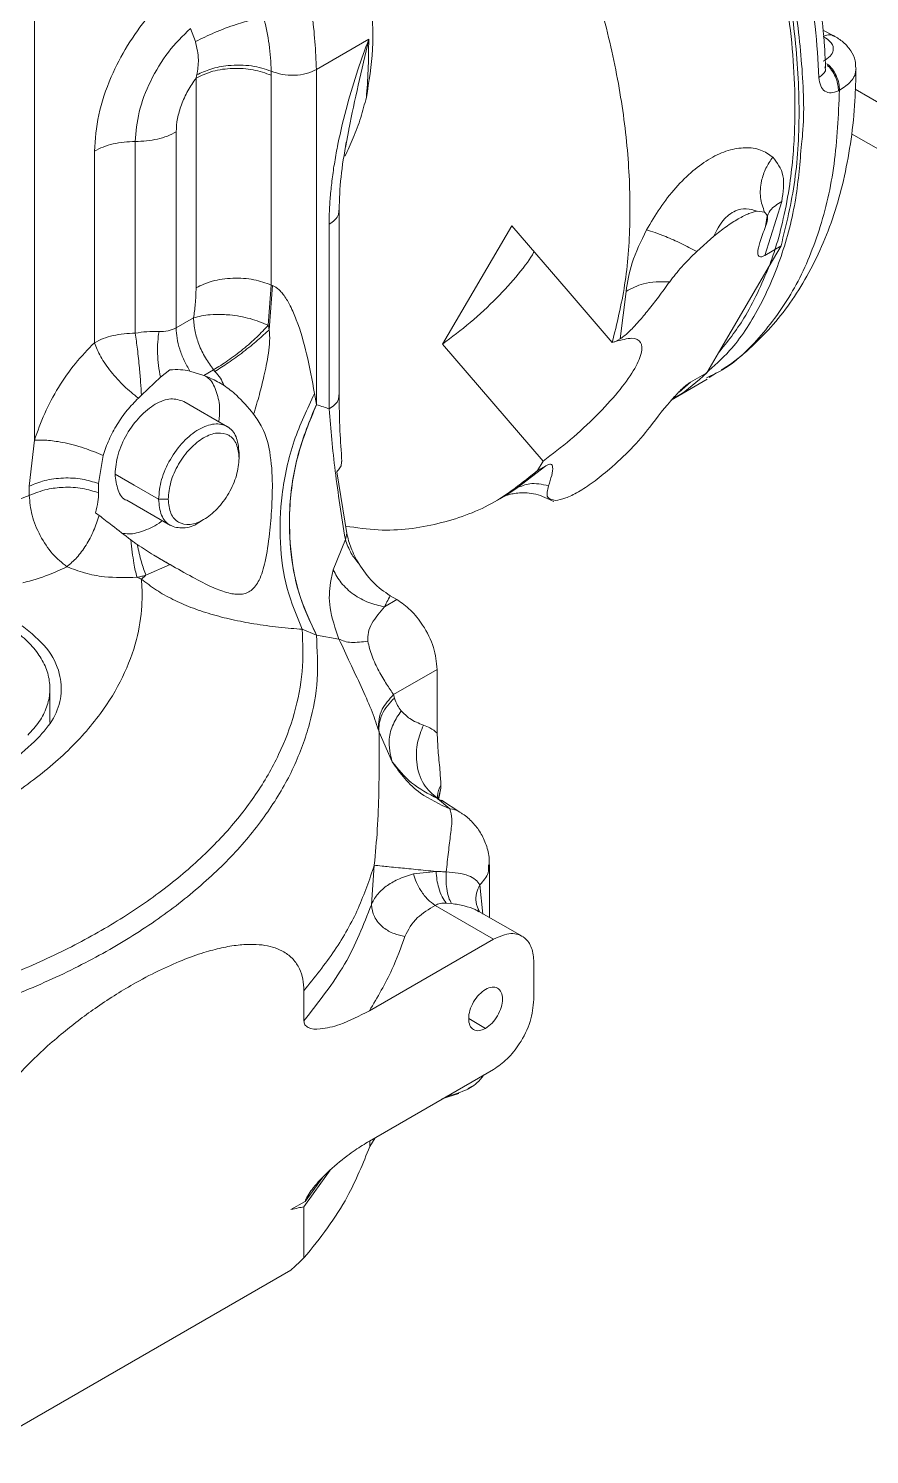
# Model space of a CAD drawing. Header units: millimetres. Extents: x 169 to 14583, y -399 to 10804.
# Drawn here: x 2888.9 to 2962.7, y 7853.6 to 7978.8 of the extents above; entities that cross this region are included whole.
import ezdxf

# ---------------------------------------------------------------- set-up
doc = ezdxf.new("R2010")
doc.units = ezdxf.units.MM
doc.header["$LTSCALE"] = 35

msp = doc.modelspace()

# ---------------------------------------------------------------- linework, layer by layer
at = {"color": 7, "linetype": 'Continuous', "lineweight": 18}
for p, q in [((2889.374, 7942.649), (2889.374, 8008.269)), ((2903.058, 7978.795), (2903.502, 7977.649)), ((2918.713, 7977.848), (2914.123, 7975.198)), ((2959.528, 7978.167), (2958.581, 7978.653)), ((2903.56, 7974.45), (2903.56, 7956.035)), ((2910.162, 7956.274), (2910.162, 7974.689)), ((2914.119, 7945.801), (2914.123, 7975.198)), ((2961.425, 7973.458), (3088.396, 7900.159)), ((2901.807, 7969.721), (2901.807, 7952.515)), ((2916.67, 7968.344), (2916.959, 7969.909)), ((2961.101, 7969.562), (3088.396, 7896.077)), ((2894.635, 7968.03), (2894.635, 7951.205)), ((2898.221, 7968.875), (2898.221, 7952.05)), ((2916.116, 7946.649), (2916.116, 7962.859)), ((2954.977, 7963.615), (2953.476, 7958.881)), ((2915.238, 7961.606), (2915.238, 7945.396)), ((2953.465, 7962.668), (2952.804, 7962.755)), ((2925.185, 7951.081), (2931.27, 7961.472)), ((2948.995, 7960.555), (2947.506, 7959.228)), ((2954.907, 7959.707), (2953.476, 7958.881)), ((2954.907, 7959.707), (2953.874, 7957.943)), ((2953.874, 7957.943), (2949.417, 7950.332)), ((2909.889, 7952.743), (2910.162, 7956.274)), ((2909.985, 7952.353), (2910.274, 7956.227)), ((2910.274, 7956.227), (2910.162, 7956.274)), ((2940.782, 7951.553), (2941.302, 7955.72)), ((2903.334, 7953.396), (2901.807, 7952.515)), ((2940.782, 7951.553), (2940.366, 7951.313)), ((2934.02, 7940.824), (2925.185, 7951.081)), ((2949.417, 7950.332), (2948.384, 7948.568)), ((2898.757, 7946.607), (2900.429, 7948.186)), ((2900.429, 7948.186), (2901.265, 7948.824)), ((2903.024, 7948.729), (2904.24, 7948.343)), ((2905.102, 7948.84), (2904.24, 7948.343)), ((2905.102, 7948.84), (2905.219, 7948.694)), ((2945.25, 7946.18), (2948.432, 7948.017)), ((2946.953, 7947.742), (2948.384, 7948.568)), ((2948.537, 7948.203), (2948.375, 7948.122)), ((2948.604, 7948.15), (2949.249, 7948.559)), ((2913.959, 7946.764), (2914.119, 7945.801)), ((2946.953, 7947.742), (2945.951, 7946.879)), ((2906.321, 7943.834), (2902.48, 7946.051)), ((2914.119, 7945.801), (2914.123, 7945.772)), ((2889.374, 7942.649), (2888.916, 7938.615)), ((2907.334, 7941.557), (2907.334, 7941.067)), ((2895.394, 7941.305), (2895.005, 7938.849)), ((2931.741, 7938.46), (2934.259, 7940.414)), ((2934.02, 7940.824), (2933.535, 7939.996)), ((2933.535, 7939.996), (2934.259, 7940.414)), ((2915.909, 7939.872), (2916.788, 7934.47)), ((2888.916, 7937.799), (2886.34, 7936.847)), ((2888.916, 7938.615), (2888.916, 7937.799)), ((2895.005, 7938.849), (2895.005, 7938.032)), ((2930.66, 7937.764), (2930.749, 7937.813)), ((2930.749, 7937.813), (2931.741, 7938.46)), ((2897.481, 7937.39), (2901.322, 7935.173)), ((2901.112, 7937.475), (2900.263, 7937.475)), ((2930.225, 7937.508), (2930.663, 7937.76)), ((2894.721, 7936.28), (2895.039, 7936.055)), ((2903.796, 7935.433), (2904.223, 7935.679)), ((2916.663, 7933.943), (2915.594, 7931.279)), ((2899.159, 7930.796), (2901.276, 7931.738)), ((2899.836, 7932.571), (2901.208, 7931.779)), ((2901.208, 7931.779), (2901.414, 7931.66)), ((2920.104, 7928.027), (2921.194, 7928.656)), ((2921.194, 7928.656), (2920.603, 7928.997)), ((2912.884, 7926.052), (2914.117, 7925.541)), ((2914.134, 7925.542), (2916.102, 7925.199)), ((2920.896, 7920.319), (2924.729, 7922.532)), ((2924.729, 7916.941), (2924.729, 7922.532)), ((2890.724, 7917.858), (2890.724, 7920.854)), ((2920.896, 7920.319), (2920.981, 7920.013)), ((2919.619, 7917.022), (2920.779, 7914.417)), ((2924.795, 7911.151), (2925.043, 7912.096)), ((2924.881, 7911.192), (2925.043, 7912.096)), ((2925.043, 7912.096), (2925.05, 7912.379)), ((2924.758, 7911.198), (2925.842, 7910.281)), ((2924.758, 7911.198), (2925.087, 7911.025)), ((2925.087, 7911.025), (2925.177, 7910.978)), ((2926.724, 7910.002), (2925.098, 7911.044)), ((2925.193, 7910.983), (2925.143, 7911.02)), ((2919.204, 7905.345), (2918.945, 7901.869)), ((2929.315, 7900.756), (2929.315, 7905.388)), ((2922.635, 7904.579), (2924.631, 7904.795)), ((2928.464, 7903.607), (2928.729, 7901.035)), ((2929.679, 7898.855), (2924.542, 7901.82)), ((2925.517, 7902.025), (2925.98, 7901.985)), ((2928.382, 7901.329), (2928.309, 7901.472)), ((2932.179, 7899.102), (2928.392, 7901.289)), ((2918.767, 7892.555), (2929.679, 7898.855)), ((2933.214, 7896.813), (2933.214, 7893.547)), ((2913.029, 7894.318), (2913.029, 7891.693)), ((2927.487, 7891.873), (2928.972, 7891.016)), ((2929.679, 7887.423), (2918.767, 7881.124)), ((2925.139, 7884.835), (2926.627, 7885.295)), ((2927.407, 7885.709), (2927.779, 7885.924)), ((2918.812, 7880.649), (2919.289, 7881.425)), ((2918.812, 7881.109), (2918.812, 7880.649)), ((2913.029, 7875.362), (2915.343, 7878.562)), ((2914.684, 7877.945), (2913.122, 7875.824)), ((2913.122, 7875.824), (2911.877, 7875.105)), ((2913.029, 7875.362), (2913.029, 7870.871)), ((2883.841, 7853.613), (2911.877, 7869.797))]:
    msp.add_line(p, q, dxfattribs=at)
at = {"color": 7, "linetype": 'Continuous', "lineweight": 18, "flags": 128}
for points in [[(2960.032, 7973.376), (2959.98, 7973.349), (2959.939, 7973.328)], [(2931.27, 7961.472), (2936.208, 7955.74), (2940.088, 7951.236)], [(2900.263, 7937.475), (2898.125, 7938.71), (2896.445, 7939.68)]]:
    msp.add_lwpolyline(points, dxfattribs=at)
at = {"color": 7, "linetype": 'Continuous', "lineweight": 18}
for points, knots in [([(2942.026, 8014.781), (2942.63, 8013.827), (2943.84, 8011.921), (2945.52, 8008.987), (2947.037, 8006.123), (2948.471, 8003.183), (2949.72, 8000.388), (2950.81, 7997.711), (2951.766, 7995.158), (2952.713, 7992.371), (2953.593, 7989.426), (2954.294, 7986.694), (2954.836, 7984.236), (2955.396, 7981.231), (2955.89, 7977.552), (2956.143, 7973.612), (2956.135, 7970.371), (2955.976, 7967.629), (2955.673, 7964.936), (2955.163, 7962.184), (2954.534, 7959.803), (2954.062, 7958.473), (2953.874, 7957.943)], [0, 0, 0, 0, 0.050212, 0.1003832, 0.15002, 0.1942302, 0.2463036, 0.2872844, 0.3249266, 0.370536, 0.4228028, 0.4684257, 0.5044886, 0.5442681, 0.6184167, 0.6913944, 0.7509451, 0.7947301, 0.8457998, 0.907937, 0.9633375, 1, 1, 1, 1]), ([(2942.252, 8014.963), (2943.667, 8012.664), (2946.506, 8008.052), (2949.992, 8000.726), (2952.841, 7993.303), (2954.908, 7985.909), (2956.187, 7978.693), (2956.613, 7971.816), (2956.286, 7965.349), (2955.366, 7961.584), (2954.907, 7959.707)], [0, 0, 0, 0, 0.1246792, 0.250021, 0.3753327, 0.500001, 0.6246551, 0.7499992, 0.8753346, 1, 1, 1, 1]), ([(2942.605, 8015.168), (2943.904, 8013.068), (2946.501, 8008.868), (2949.767, 8002.224), (2952.497, 7995.474), (2954.599, 7988.706), (2956.067, 7982.032), (2956.792, 7975.623), (2956.989, 7971.126), (2956.738, 7968.948), (2956.703, 7968.645)], [0, 0, 0, 0, 0.1396347, 0.2792693, 0.418904, 0.5585387, 0.6981734, 0.8378081, 0.9774427, 1, 1, 1, 1]), ([(2927.403, 8006.391), (2928.676, 8004.334), (2931.223, 8000.219), (2934.44, 7993.715), (2937.143, 7987.104), (2939.25, 7980.467), (2940.724, 7973.962), (2941.557, 7967.689), (2941.733, 7961.761), (2941.311, 7956.182), (2940.495, 7952.885), (2940.088, 7951.236)], [0, 0, 0, 0, 0.1119988, 0.2239976, 0.3359963, 0.4479951, 0.5599939, 0.6699954, 0.7799969, 0.8899984, 1, 1, 1, 1]), ([(2918.504, 7972.751), (2918.739, 7974.129), (2919.21, 7976.884), (2918.968, 7981.654), (2918.102, 7986.329), (2916.742, 7990.744), (2915.109, 7994.795), (2913.711, 7997.397), (2913.011, 7998.698)], [0, 0, 0, 0, 0.18662038, 0.3732407, 0.55986107, 0.70657405, 0.85328704, 1, 1, 1, 1]), ([(2958.818, 7975.313), (2958.79, 7975.94), (2958.709, 7977.758), (2958.448, 7980.448), (2958.127, 7982.537), (2957.997, 7983.381)], [0, 0, 0, 0, 0.2393099, 0.6925388, 1, 1, 1, 1]), ([(2901.395, 7981.89), (2900.695, 7981.222), (2899.295, 7979.887), (2897.484, 7977.333), (2895.957, 7974.402), (2894.863, 7971.158), (2894.711, 7969.073), (2894.635, 7968.03)], [0, 0, 0, 0, 0.1867343, 0.3735144, 0.5602351, 0.7801311, 1, 1, 1, 1]), ([(2958.232, 7974.494), (2958.153, 7975.974), (2958.011, 7978.617), (2957.592, 7981.379), (2957.407, 7982.594)], [0, 0, 0, 0, 0.5599651, 1, 1, 1, 1]), ([(2903.502, 7977.649), (2904.047, 7977.917), (2905.174, 7978.471), (2906.969, 7979.134), (2908.48, 7979.573), (2909.173, 7979.684), (2909.509, 7979.737)], [0, 0, 0, 0, 0.27205776, 0.56196774, 0.78794152, 1, 1, 1, 1]), ([(2910.16, 7975.056), (2910.124, 7975.831), (2910.055, 7977.336), (2909.687, 7978.954), (2909.509, 7979.737)], [0, 0, 0, 0, 0.5154343, 1, 1, 1, 1]), ([(2918.713, 7977.848), (2918.391, 7976.958), (2917.697, 7975.043), (2916.762, 7971.96), (2916.117, 7969.26), (2915.718, 7967.095), (2915.496, 7965.594), (2915.344, 7964.162), (2915.253, 7962.832), (2915.243, 7961.999), (2915.238, 7961.606)], [0, 0, 0, 0, 0.1598276, 0.3438123, 0.5539734, 0.6495728, 0.7428748, 0.8341254, 0.9217005, 1, 1, 1, 1]), ([(2916.959, 7969.909), (2916.968, 7969.962), (2917.195, 7971.193), (2917.795, 7973.825), (2918.405, 7976.5), (2918.713, 7977.848)], [0, 0, 0, 0, 0.0216083, 0.5067897, 1, 1, 1, 1]), ([(2918.504, 7972.751), (2918.565, 7973.522), (2918.688, 7975.063), (2918.705, 7976.921), (2918.713, 7977.848)], [0, 0, 0, 0, 0.5004656, 1, 1, 1, 1]), ([(2958.611, 7978.104), (2958.816, 7978.186), (2959.155, 7978.323), (2959.409, 7978.185), (2959.51, 7978.13)], [0, 0, 0, 0, 0.6047589, 1, 1, 1, 1]), ([(2958.611, 7978.104), (2958.882, 7977.923), (2959.425, 7977.562), (2959.555, 7976.911), (2959.273, 7976.336), (2958.833, 7976.058), (2958.613, 7975.918)], [0, 0, 0, 0, 0.2796308, 0.5593105, 0.7796895, 1, 1, 1, 1]), ([(2961.462, 7975.342), (2961.456, 7975.553), (2961.441, 7976.063), (2961.062, 7976.849), (2960.422, 7977.625), (2959.82, 7977.99), (2959.525, 7978.168)], [0, 0, 0, 0, 0.193641, 0.4703404, 0.7411616, 1, 1, 1, 1]), ([(2903.502, 7977.649), (2903.625, 7977.115), (2903.855, 7976.121), (2903.698, 7975.164), (2903.625, 7974.722)], [0, 0, 0, 0, 0.5376793, 1, 1, 1, 1]), ([(2910.16, 7975.056), (2909.602, 7975.235), (2908.451, 7975.604), (2906.513, 7975.607), (2904.83, 7975.292), (2904.018, 7974.908), (2903.625, 7974.722)], [0, 0, 0, 0, 0.2726918, 0.5628536, 0.7885846, 1, 1, 1, 1]), ([(2958.751, 7975.425), (2958.78, 7975.346), (2958.857, 7975.138), (2958.66, 7974.797), (2958.371, 7974.593), (2958.232, 7974.494)], [0, 0, 0, 0, 0.2409807, 0.6342289, 1, 1, 1, 1]), ([(2958.913, 7975.713), (2958.947, 7975.691), (2959.126, 7975.573), (2959.428, 7975.218), (2959.777, 7974.651), (2960.011, 7973.99), (2960.025, 7973.574), (2960.032, 7973.376)], [0, 0, 0, 0, 0.051156, 0.2706555, 0.4977654, 0.7594685, 1, 1, 1, 1]), ([(2959.939, 7973.328), (2959.936, 7973.494), (2959.928, 7973.84), (2959.757, 7974.426), (2959.447, 7975.013), (2959.16, 7975.413), (2958.98, 7975.54), (2958.973, 7975.546)], [0, 0, 0, 0, 0.2198583, 0.4579631, 0.704322, 0.9882075, 1, 1, 1, 1]), ([(2903.56, 7974.45), (2903.306, 7974.08), (2902.797, 7973.341), (2902.251, 7972.109), (2901.879, 7970.867), (2901.831, 7970.103), (2901.807, 7969.721)], [0, 0, 0, 0, 0.2501063, 0.4996632, 0.7493712, 1, 1, 1, 1]), ([(2910.162, 7974.689), (2909.647, 7974.874), (2908.616, 7975.242), (2906.777, 7975.346), (2904.974, 7975.111), (2904.031, 7974.67), (2903.56, 7974.45)], [0, 0, 0, 0, 0.2499999, 0.5, 0.7500001, 1, 1, 1, 1]), ([(2903.625, 7974.722), (2903.614, 7974.671), (2903.594, 7974.581), (2903.571, 7974.49), (2903.56, 7974.45)], [0, 0, 0, 0, 0.55467194, 1, 1, 1, 1]), ([(2910.162, 7974.689), (2910.162, 7974.757), (2910.161, 7974.879), (2910.16, 7975.002), (2910.16, 7975.056)], [0, 0, 0, 0, 0.558974, 1, 1, 1, 1]), ([(2949.662, 7948.821), (2949.88, 7948.956), (2950.845, 7949.552), (2952.385, 7950.877), (2954.262, 7952.786), (2955.93, 7954.954), (2957.4, 7957.349), (2958.659, 7959.97), (2959.699, 7962.805), (2960.514, 7965.839), (2961.089, 7969.057), (2961.425, 7972.207), (2961.465, 7974.329), (2961.482, 7975.279)], [0, 0, 0, 0, 0.02772282, 0.12292923, 0.21839182, 0.31460145, 0.41193093, 0.5105875, 0.61059384, 0.71180696, 0.81397253, 0.91679544, 1, 1, 1, 1]), ([(2959.939, 7973.328), (2959.721, 7973.244), (2959.28, 7973.076), (2958.729, 7973.245), (2958.335, 7973.712), (2958.267, 7974.232), (2958.232, 7974.494)], [0, 0, 0, 0, 0.2413684, 0.4871205, 0.7408955, 1, 1, 1, 1]), ([(2961.494, 7975.278), (2961.469, 7975.078), (2961.421, 7974.694), (2961, 7974.018), (2960.407, 7973.624), (2960.032, 7973.376)], [0, 0, 0, 0, 0.2836455, 0.5468998, 1, 1, 1, 1]), ([(2960.032, 7973.376), (2959.936, 7971.175), (2959.745, 7966.775), (2958.365, 7960.967), (2956.23, 7955.875), (2953.247, 7951.77), (2950.64, 7949.2), (2948.867, 7948.359), (2948.537, 7948.203)], [0, 0, 0, 0, 0.1912723, 0.3825446, 0.5738169, 0.7650892, 0.9563615, 1, 1, 1, 1]), ([(2916.627, 7967.587), (2916.877, 7968.117), (2917.388, 7969.199), (2918.026, 7970.916), (2918.348, 7972.154), (2918.504, 7972.751)], [0, 0, 0, 0, 0.3327282, 0.6784933, 1, 1, 1, 1]), ([(2916.116, 7962.859), (2916.146, 7963.816), (2916.208, 7965.737), (2916.563, 7967.786), (2916.741, 7968.813)], [0, 0, 0, 0, 0.4986457, 1, 1, 1, 1]), ([(2943.102, 7961.109), (2943.482, 7961.762), (2944.246, 7963.075), (2945.645, 7964.842), (2947.146, 7966.346), (2948.717, 7967.465), (2950.292, 7968.162), (2951.79, 7968.389), (2953.162, 7968.223), (2953.842, 7967.743), (2954.18, 7967.504)], [0, 0, 0, 0, 0.12569197, 0.25255528, 0.37768495, 0.50000065, 0.62229106, 0.74745175, 0.87430278, 1, 1, 1, 1]), ([(2956.703, 7968.645), (2956.57, 7967.038), (2956.279, 7963.512), (2955.008, 7958.687), (2953.055, 7954.2), (2950.819, 7950.752), (2949.02, 7949.157), (2948.303, 7948.521)], [0, 0, 0, 0, 0.1862579, 0.408402, 0.6305461, 0.8526903, 1, 1, 1, 1]), ([(2953.465, 7962.668), (2953.314, 7963.091), (2953.008, 7963.944), (2953.124, 7965.308), (2953.528, 7966.524), (2953.966, 7967.183), (2954.18, 7967.504)], [0, 0, 0, 0, 0.2813719, 0.5687769, 0.7899437, 1, 1, 1, 1]), ([(2954.18, 7967.504), (2954.562, 7967.018), (2955.317, 7966.056), (2955.089, 7964.423), (2954.977, 7963.615)], [0, 0, 0, 0, 0.5054102, 1, 1, 1, 1]), ([(2916.098, 7962.861), (2916.093, 7962.726), (2916.082, 7962.427), (2915.787, 7961.984), (2915.421, 7961.732), (2915.238, 7961.606)], [0, 0, 0, 0, 0.2902162, 0.6451085, 1, 1, 1, 1]), ([(2948.995, 7960.555), (2949.247, 7961.049), (2949.741, 7962.013), (2950.812, 7962.837), (2951.885, 7963.052), (2952.493, 7962.855), (2952.804, 7962.755)], [0, 0, 0, 0, 0.2856916, 0.5572699, 0.773461, 1, 1, 1, 1]), ([(2953.552, 7961.428), (2953.606, 7961.928), (2953.7, 7962.81), (2954.59, 7963.371), (2954.977, 7963.615)], [0, 0, 0, 0, 0.565581, 1, 1, 1, 1]), ([(2952.804, 7962.755), (2952.58, 7962.705), (2952.127, 7962.604), (2951.161, 7962.103), (2950.096, 7961.431), (2949.359, 7960.845), (2948.995, 7960.555)], [0, 0, 0, 0, 0.2476453, 0.5003428, 0.7526732, 1, 1, 1, 1]), ([(2953.552, 7961.428), (2953.648, 7961.725), (2953.835, 7962.308), (2953.587, 7962.55), (2953.465, 7962.668)], [0, 0, 0, 0, 0.5093255, 1, 1, 1, 1]), ([(2941.302, 7955.72), (2941.427, 7956.536), (2941.679, 7958.184), (2942.624, 7960.127), (2943.102, 7961.109)], [0, 0, 0, 0, 0.49461908, 1, 1, 1, 1]), ([(2947.506, 7959.228), (2947.052, 7959.465), (2946.127, 7959.947), (2944.859, 7960.507), (2943.821, 7960.907), (2943.338, 7961.042), (2943.102, 7961.109)], [0, 0, 0, 0, 0.2751905, 0.561174, 0.784806, 1, 1, 1, 1]), ([(2953.476, 7958.881), (2953.427, 7958.854), (2953.327, 7958.8), (2953.154, 7958.742), (2952.991, 7958.754), (2952.888, 7958.887), (2952.845, 7959.271), (2953.039, 7960.11), (2953.365, 7960.947), (2953.552, 7961.428)], [0, 0, 0, 0, 0.0270846, 0.0552333, 0.1197001, 0.2012763, 0.3037736, 0.5999378, 1, 1, 1, 1]), ([(2933.213, 7959.217), (2933.201, 7959.189), (2932.982, 7958.668), (2931.878, 7957.239), (2929.999, 7955.136), (2927.646, 7952.944), (2926.005, 7951.702), (2925.185, 7951.081)], [0, 0, 0, 0, 0.0136684, 0.2602513, 0.5068341, 0.7534171, 1, 1, 1, 1]), ([(2947.506, 7959.228), (2947.049, 7958.775), (2946.119, 7957.853), (2945.467, 7957.002), (2945.136, 7956.57)], [0, 0, 0, 0, 0.4912376, 1, 1, 1, 1]), ([(2953.874, 7957.943), (2953.191, 7956.348), (2951.972, 7953.499), (2950.198, 7951.3), (2949.417, 7950.332)], [0, 0, 0, 0, 0.5599219, 1, 1, 1, 1]), ([(2910.162, 7956.274), (2909.665, 7956.454), (2908.636, 7956.824), (2906.774, 7956.936), (2904.952, 7956.69), (2904.014, 7956.249), (2903.56, 7956.035)], [0, 0, 0, 0, 0.241919, 0.5003609, 0.758604, 1, 1, 1, 1]), ([(2945.136, 7956.57), (2944.809, 7956.121), (2944.21, 7955.299), (2943.312, 7954.141), (2942.573, 7953.247), (2941.982, 7952.592), (2941.539, 7952.143), (2941.188, 7951.835), (2940.941, 7951.65), (2940.834, 7951.585), (2940.782, 7951.553)], [0, 0, 0, 0, 0.2784138, 0.510046, 0.696255, 0.798746, 0.8803157, 0.9447752, 0.9729199, 1, 1, 1, 1]), ([(2945.136, 7956.57), (2944.334, 7956.571), (2942.902, 7956.574), (2941.791, 7955.981), (2941.302, 7955.72)], [0, 0, 0, 0, 0.56, 1, 1, 1, 1]), ([(2903.56, 7956.035), (2903.548, 7955.556), (2903.527, 7954.701), (2903.393, 7953.795), (2903.334, 7953.396)], [0, 0, 0, 0, 0.5599424, 1, 1, 1, 1]), ([(2913.959, 7946.764), (2913.748, 7947.914), (2913.355, 7950.054), (2912.624, 7952.622), (2911.901, 7954.344), (2911.433, 7955.174), (2911.034, 7955.674), (2910.768, 7955.932), (2910.51, 7956.119), (2910.35, 7956.192), (2910.274, 7956.227)], [0, 0, 0, 0, 0.3622144, 0.6738735, 0.7977002, 0.8915117, 0.9266372, 0.9550381, 0.9787197, 1, 1, 1, 1]), ([(2909.889, 7952.743), (2909.376, 7952.953), (2908.351, 7953.375), (2906.9, 7953.631), (2905.719, 7953.706), (2904.559, 7953.701), (2903.797, 7953.512), (2903.334, 7953.396)], [0, 0, 0, 0, 0.24976299, 0.49952583, 0.58887705, 0.75023722, 1, 1, 1, 1]), ([(2903.334, 7953.396), (2903.36, 7953.003), (2903.411, 7952.262), (2903.79, 7951.047), (2904.338, 7949.879), (2904.85, 7949.182), (2905.102, 7948.84)], [0, 0, 0, 0, 0.2652441, 0.4999928, 0.7548178, 1, 1, 1, 1]), ([(2900.305, 7952.199), (2899.954, 7952.205), (2899.288, 7952.216), (2898.563, 7952.103), (2898.221, 7952.05)], [0, 0, 0, 0, 0.5284648, 1, 1, 1, 1]), ([(2898.221, 7952.05), (2898.286, 7951.591), (2898.419, 7950.654), (2898.579, 7949.122), (2898.695, 7947.73), (2898.736, 7946.976), (2898.756, 7946.607)], [0, 0, 0, 0, 0.2747668, 0.5612827, 0.785233, 1, 1, 1, 1]), ([(2900.305, 7952.199), (2900.262, 7951.897), (2900.176, 7951.285), (2900.166, 7950.259), (2900.24, 7949.204), (2900.366, 7948.523), (2900.429, 7948.186)], [0, 0, 0, 0, 0.2468934, 0.4995437, 0.7524298, 1, 1, 1, 1]), ([(2901.807, 7952.515), (2901.579, 7952.411), (2901.114, 7952.199), (2900.578, 7952.199), (2900.305, 7952.199)], [0, 0, 0, 0, 0.4910837, 1, 1, 1, 1]), ([(2901.807, 7952.515), (2901.822, 7952.214), (2901.853, 7951.614), (2902.104, 7950.638), (2902.483, 7949.655), (2902.844, 7949.038), (2903.024, 7948.729)], [0, 0, 0, 0, 0.2499999, 0.5, 0.7499999, 1, 1, 1, 1]), ([(2905.219, 7948.694), (2905.601, 7948.934), (2906.386, 7949.429), (2907.709, 7950.398), (2908.987, 7951.425), (2909.658, 7952.049), (2909.985, 7952.353)], [0, 0, 0, 0, 0.2420497, 0.4981583, 0.7552617, 1, 1, 1, 1]), ([(2908.613, 7944.943), (2908.786, 7945.515), (2909.121, 7946.625), (2909.471, 7948.047), (2909.74, 7949.253), (2909.92, 7950.285), (2910.049, 7951.328), (2910.005, 7952.025), (2909.985, 7952.353)], [0, 0, 0, 0, 0.2297366, 0.4463567, 0.5729316, 0.7202845, 0.868238, 1, 1, 1, 1]), ([(2909.985, 7952.353), (2909.967, 7952.427), (2909.936, 7952.557), (2909.903, 7952.686), (2909.889, 7952.743)], [0, 0, 0, 0, 0.5650972, 1, 1, 1, 1]), ([(2940.366, 7951.313), (2940.89, 7951.455), (2941.937, 7951.739), (2942.698, 7951.333), (2942.753, 7950.345), (2942.05, 7948.815), (2940.668, 7946.9), (2938.739, 7944.79), (2936.439, 7942.654), (2934.827, 7941.434), (2934.02, 7940.824)], [0, 0, 0, 0, 0.1250442, 0.2500038, 0.3750045, 0.5000028, 0.6250035, 0.7500018, 0.875004, 1, 1, 1, 1]), ([(2894.635, 7951.205), (2894.064, 7950.62), (2892.922, 7949.451), (2891.448, 7947.313), (2890.197, 7945.021), (2889.648, 7943.44), (2889.374, 7942.649)], [0, 0, 0, 0, 0.2499286, 0.5, 0.7500714, 1, 1, 1, 1]), ([(2940.088, 7951.236), (2940.14, 7951.251), (2940.234, 7951.279), (2940.326, 7951.302), (2940.366, 7951.313)], [0, 0, 0, 0, 0.55988485, 1, 1, 1, 1]), ([(2903.024, 7948.729), (2902.745, 7948.777), (2902.154, 7948.877), (2901.572, 7948.842), (2901.265, 7948.824)], [0, 0, 0, 0, 0.472885, 1, 1, 1, 1]), ([(2904.24, 7948.343), (2904.547, 7948.214), (2905.079, 7947.99), (2905.613, 7947.707), (2905.89, 7947.544), (2905.977, 7947.49), (2906.01, 7947.47)], [0, 0, 0, 0, 0.4771271, 0.8286943, 0.9369143, 1, 1, 1, 1]), ([(2904.392, 7948.276), (2904.512, 7948.191), (2904.955, 7947.876), (2905.396, 7946.884), (2905.689, 7945.604), (2905.599, 7944.643), (2905.564, 7944.271)], [0, 0, 0, 0, 0.1233118, 0.45633, 0.7893475, 1, 1, 1, 1]), ([(2906.01, 7947.47), (2905.913, 7947.682), (2905.712, 7948.123), (2905.388, 7948.498), (2905.219, 7948.694)], [0, 0, 0, 0, 0.4803014, 1, 1, 1, 1]), ([(2948.384, 7948.568), (2947.55, 7947.801), (2946.629, 7946.952), (2945.538, 7946.385), (2945.433, 7946.331)], [0, 0, 0, 0, 0.9043001, 1, 1, 1, 1]), ([(2898.757, 7946.607), (2898.709, 7946.558), (2898.623, 7946.47), (2898.535, 7946.386), (2898.497, 7946.35)], [0, 0, 0, 0, 0.5599755, 1, 1, 1, 1]), ([(2906.01, 7947.47), (2906.376, 7947.199), (2907.267, 7946.541), (2908.114, 7945.535), (2908.613, 7944.943)], [0, 0, 0, 0, 0.4118647, 1, 1, 1, 1]), ([(2912.884, 7926.052), (2912.394, 7927.221), (2911.409, 7929.57), (2910.841, 7933.635), (2911.002, 7938.036), (2911.971, 7942.553), (2913.312, 7945.393), (2913.959, 7946.764)], [0, 0, 0, 0, 0.1926983, 0.3874472, 0.5796821, 0.7971666, 1, 1, 1, 1]), ([(2916.096, 7946.65), (2916.091, 7946.516), (2916.082, 7946.214), (2915.784, 7945.77), (2915.417, 7945.519), (2915.238, 7945.396)], [0, 0, 0, 0, 0.29015, 0.6523664, 1, 1, 1, 1]), ([(2916.358, 7940.792), (2916.293, 7941.694), (2916.142, 7943.761), (2916.125, 7945.65), (2916.116, 7946.715)], [0, 0, 0, 0, 0.4365383, 1, 1, 1, 1]), ([(2943.386, 7943.797), (2944.038, 7944.66), (2944.877, 7945.771), (2946.135, 7947.103), (2946.603, 7947.503), (2946.815, 7947.658), (2946.907, 7947.714), (2946.953, 7947.742)], [0, 0, 0, 0, 0.6738742, 0.8674644, 0.9380729, 0.9695421, 1, 1, 1, 1]), ([(2902.48, 7946.051), (2902.115, 7946.175), (2901.386, 7946.422), (2899.976, 7945.902), (2898.592, 7944.791), (2897.422, 7943.205), (2896.604, 7941.375), (2896.498, 7940.245), (2896.445, 7939.68)], [0, 0, 0, 0, 0.1666247, 0.3332999, 0.499975, 0.6666501, 0.833325, 1, 1, 1, 1]), ([(2914.117, 7925.541), (2913.607, 7926.619), (2912.569, 7928.811), (2911.79, 7932.627), (2911.661, 7936.894), (2912.332, 7941.436), (2913.531, 7944.365), (2914.118, 7945.801)], [0, 0, 0, 0, 0.1827455, 0.3716369, 0.562905, 0.785711, 1, 1, 1, 1]), ([(2914.134, 7925.542), (2913.626, 7926.614), (2912.592, 7928.796), (2911.81, 7932.595), (2911.674, 7936.852), (2912.337, 7941.396), (2913.535, 7944.331), (2914.123, 7945.772)], [0, 0, 0, 0, 0.1819753, 0.3704063, 0.5615895, 0.7848041, 1, 1, 1, 1]), ([(2914.123, 7945.772), (2914.334, 7945.707), (2914.711, 7945.592), (2915.077, 7945.456), (2915.238, 7945.396)], [0, 0, 0, 0, 0.5612104, 1, 1, 1, 1]), ([(2915.238, 7945.396), (2915.386, 7943.615), (2915.686, 7940.033), (2916.336, 7935.98), (2916.663, 7933.943)], [0, 0, 0, 0, 0.4973505, 1, 1, 1, 1]), ([(2907.334, 7941.557), (2907.281, 7942.061), (2907.175, 7943.068), (2906.357, 7943.956), (2905.188, 7944.189), (2903.799, 7943.705), (2902.409, 7942.584), (2901.24, 7941.002), (2900.423, 7939.171), (2900.316, 7938.04), (2900.263, 7937.475)], [0, 0, 0, 0, 0.1249999, 0.2499998, 0.3749999, 0.5, 0.6250001, 0.7500002, 0.8750001, 1, 1, 1, 1]), ([(2901.276, 7931.738), (2901.919, 7931.369), (2903.089, 7930.698), (2904.856, 7929.771), (2906.164, 7929.273), (2906.982, 7929.122), (2907.52, 7929.116), (2907.998, 7929.228), (2908.597, 7929.569), (2909.204, 7930.428), (2909.685, 7932.085), (2910.009, 7934.266), (2910.206, 7936.604), (2910.291, 7939.057), (2910.129, 7941.485), (2909.582, 7943.54), (2908.883, 7944.552), (2908.613, 7944.943)], [0, 0, 0, 0, 0.0930152, 0.1692624, 0.2220959, 0.2461567, 0.2700739, 0.2946972, 0.3222183, 0.3887873, 0.4768787, 0.5859519, 0.6758525, 0.7501612, 0.8585171, 0.9453708, 1, 1, 1, 1]), ([(2907.334, 7941.067), (2907.287, 7941.511), (2907.193, 7942.397), (2906.474, 7943.178), (2905.446, 7943.381), (2904.223, 7942.958), (2903, 7941.97), (2901.971, 7940.579), (2901.253, 7938.967), (2901.159, 7937.973), (2901.112, 7937.475)], [0, 0, 0, 0, 0.1251265, 0.2500144, 0.3750144, 0.5000079, 0.6250079, 0.7500014, 0.8749616, 1, 1, 1, 1]), ([(2939.847, 7940.105), (2940.508, 7940.697), (2941.905, 7941.95), (2942.875, 7943.16), (2943.386, 7943.797)], [0, 0, 0, 0, 0.4732131, 1, 1, 1, 1]), ([(2895.394, 7941.305), (2894.848, 7941.538), (2893.721, 7942.017), (2891.941, 7942.468), (2890.43, 7942.685), (2889.719, 7942.661), (2889.374, 7942.649)], [0, 0, 0, 0, 0.2727259, 0.5619227, 0.7874267, 1, 1, 1, 1]), ([(2901.112, 7937.475), (2901.159, 7937.032), (2901.253, 7936.146), (2901.972, 7935.365), (2903, 7935.161), (2904.223, 7935.585), (2905.446, 7936.573), (2906.475, 7937.964), (2907.193, 7939.576), (2907.287, 7940.57), (2907.334, 7941.067)], [0, 0, 0, 0, 0.1251265, 0.2500144, 0.3750144, 0.5000079, 0.6250079, 0.7500014, 0.8749616, 1, 1, 1, 1]), ([(2916.32, 7940.79), (2916.324, 7940.728), (2916.338, 7940.538), (2916.212, 7940.219), (2916.01, 7939.988), (2915.909, 7939.872)], [0, 0, 0, 0, 0.1918497, 0.59499021, 1, 1, 1, 1]), ([(2934.259, 7940.414), (2934.344, 7940.457), (2934.524, 7940.549), (2934.788, 7940.557), (2934.973, 7940.061), (2934.701, 7939.274), (2934.489, 7938.661)], [0, 0, 0, 0, 0.0620245, 0.1307453, 0.3231545, 1, 1, 1, 1]), ([(2888.916, 7938.615), (2889.352, 7938.798), (2890.245, 7939.174), (2891.901, 7939.38), (2893.579, 7939.296), (2894.539, 7938.995), (2895.005, 7938.849)], [0, 0, 0, 0, 0.2450362, 0.5025851, 0.7587337, 1, 1, 1, 1]), ([(2896.445, 7939.68), (2896.505, 7939.192), (2896.626, 7938.217), (2897.098, 7937.465), (2897.481, 7937.39), (2897.481, 7937.39)], [0, 0, 0, 0, 0.49992449, 0.99984891, 1, 1, 1, 1]), ([(2933.535, 7939.996), (2932.233, 7938.944), (2929.63, 7936.841), (2924.858, 7935.192), (2920.519, 7934.555), (2917.65, 7934.971), (2916.683, 7935.111)], [0, 0, 0, 0, 0.2850123, 0.5700245, 0.8550368, 1, 1, 1, 1]), ([(2935.111, 7937.37), (2935.386, 7937.413), (2935.917, 7937.496), (2937.087, 7938.07), (2938.439, 7938.952), (2939.366, 7939.711), (2939.847, 7940.105)], [0, 0, 0, 0, 0.2595352, 0.5000006, 0.7404718, 1, 1, 1, 1]), ([(2895.005, 7938.032), (2894.546, 7938.177), (2893.581, 7938.481), (2891.981, 7938.562), (2890.321, 7938.365), (2889.422, 7938.003), (2888.916, 7937.799)], [0, 0, 0, 0, 0.2381192, 0.500043, 0.719053, 1, 1, 1, 1]), ([(2894.721, 7936.28), (2894.809, 7936.606), (2894.972, 7937.214), (2894.995, 7937.773), (2895.005, 7938.032)], [0, 0, 0, 0, 0.5372171, 1, 1, 1, 1]), ([(2930.634, 7937.744), (2930.651, 7937.752), (2930.685, 7937.768), (2930.952, 7937.862), (2931.371, 7937.964), (2931.939, 7938.039), (2932.623, 7938.038), (2933.666, 7937.905), (2934.438, 7937.52), (2934.961, 7937.259)], [0, 0, 0, 0, 0.12890132, 0.25115815, 0.36998373, 0.48869704, 0.61011289, 0.73597413, 1, 1, 1, 1]), ([(2934.489, 7938.661), (2933.924, 7938.776), (2932.925, 7938.98), (2932.099, 7938.617), (2931.741, 7938.46)], [0, 0, 0, 0, 0.5664267, 1, 1, 1, 1]), ([(2934.489, 7938.661), (2934.395, 7938.264), (2934.216, 7937.511), (2934.823, 7937.416), (2935.111, 7937.37)], [0, 0, 0, 0, 0.5268162, 1, 1, 1, 1]), ([(2900.263, 7937.475), (2900.316, 7936.973), (2900.422, 7935.967), (2901.242, 7935.065), (2902.403, 7934.889), (2903.348, 7935.07), (2903.799, 7935.434), (2903.799, 7935.434)], [0, 0, 0, 0, 0.2499817, 0.4999635, 0.7499456, 0.9999278, 1, 1, 1, 1]), ([(2895.039, 7936.055), (2895.425, 7935.761), (2896.331, 7935.07), (2897.276, 7934.324), (2897.818, 7933.897)], [0, 0, 0, 0, 0.4268668, 1, 1, 1, 1]), ([(2900.592, 7935.594), (2900.556, 7935.565), (2900.05, 7935.138), (2899.031, 7934.702), (2897.845, 7934.347), (2897.242, 7934.466), (2897.042, 7934.505)], [0, 0, 0, 0, 0.0291677, 0.4180034, 0.8068398, 1, 1, 1, 1]), ([(2916.788, 7934.47), (2916.769, 7934.37), (2916.737, 7934.193), (2916.686, 7934.019), (2916.663, 7933.943)], [0, 0, 0, 0, 0.5625765, 1, 1, 1, 1]), ([(2917.837, 7931.818), (2917.588, 7932.273), (2917.11, 7933.144), (2916.892, 7934.041), (2916.788, 7934.47)], [0, 0, 0, 0, 0.5217478, 1, 1, 1, 1]), ([(2898.389, 7933.493), (2898.28, 7933.567), (2898.088, 7933.7), (2897.9, 7933.837), (2897.818, 7933.897)], [0, 0, 0, 0, 0.5644791, 1, 1, 1, 1]), ([(2897.818, 7933.897), (2897.907, 7933.17), (2898.065, 7931.871), (2898.268, 7931.004), (2898.356, 7930.623)], [0, 0, 0, 0, 0.56, 1, 1, 1, 1]), ([(2901.276, 7931.738), (2900.8, 7932.006), (2899.86, 7932.536), (2898.875, 7933.176), (2898.389, 7933.493)], [0, 0, 0, 0, 0.50653335, 1, 1, 1, 1]), ([(2899.159, 7930.796), (2899.022, 7931.165), (2898.748, 7931.905), (2898.508, 7932.963), (2898.389, 7933.493)], [0, 0, 0, 0, 0.5000001, 1, 1, 1, 1]), ([(2916.663, 7933.943), (2916.809, 7933.526), (2917.07, 7932.782), (2917.603, 7932.113), (2917.837, 7931.818)], [0, 0, 0, 0, 0.5600004, 1, 1, 1, 1]), ([(2888.359, 7930.124), (2889.132, 7930.344), (2890.512, 7930.738), (2891.7, 7931.303), (2892.223, 7931.551)], [0, 0, 0, 0, 0.5598849, 1, 1, 1, 1]), ([(2892.223, 7931.551), (2892.728, 7931.355), (2893.738, 7930.963), (2895.828, 7930.56), (2897.398, 7930.599), (2898.356, 7930.623)], [0, 0, 0, 0, 0.2803306, 0.5608165, 1, 1, 1, 1]), ([(2920.603, 7928.997), (2920.073, 7929.359), (2919.048, 7930.057), (2918.231, 7931.245), (2917.837, 7931.818)], [0, 0, 0, 0, 0.5181947, 1, 1, 1, 1]), ([(2878.424, 7906.938), (2880.218, 7907.7), (2883.799, 7909.222), (2888.377, 7912.038), (2892.254, 7915.175), (2895.177, 7918.473), (2897.215, 7921.823), (2898.393, 7925.006), (2898.752, 7927.252), (2898.812, 7928.502), (2898.821, 7928.892), (2898.821, 7929.283), (2898.81, 7929.673), (2898.79, 7930.065), (2898.768, 7930.326), (2898.757, 7930.456)], [0, 0, 0, 0, 0.1402172, 0.2798733, 0.419679, 0.5600336, 0.6829817, 0.8064457, 0.9146489, 0.9288337, 0.9430303, 0.9572416, 0.9714707, 0.9857205, 1, 1, 1, 1]), ([(2898.356, 7930.623), (2898.508, 7930.651), (2898.779, 7930.7), (2899.043, 7930.766), (2899.159, 7930.796)], [0, 0, 0, 0, 0.5588624, 1, 1, 1, 1]), ([(2898.356, 7930.623), (2898.431, 7930.591), (2898.564, 7930.535), (2898.698, 7930.48), (2898.757, 7930.456)], [0, 0, 0, 0, 0.5599994, 1, 1, 1, 1]), ([(2898.757, 7930.456), (2898.832, 7930.518), (2898.966, 7930.629), (2899.1, 7930.745), (2899.159, 7930.796)], [0, 0, 0, 0, 0.5599985, 1, 1, 1, 1]), ([(2898.757, 7930.456), (2899.179, 7930.133), (2899.986, 7929.515), (2901.461, 7928.675), (2903.097, 7927.953), (2904.896, 7927.35), (2906.809, 7926.867), (2908.43, 7926.562), (2909.767, 7926.362), (2911.304, 7926.172), (2912.234, 7926.101), (2912.884, 7926.052)], [0, 0, 0, 0, 0.1125111, 0.2151373, 0.3127192, 0.4117413, 0.5185884, 0.6413282, 0.7181986, 0.8031683, 1, 1, 1, 1]), ([(2915.593, 7931.279), (2915.508, 7930.912), (2915.262, 7929.855), (2915.173, 7927.861), (2915.778, 7926.129), (2916.102, 7925.199)], [0, 0, 0, 0, 0.1979347, 0.5694807, 1, 1, 1, 1]), ([(2915.594, 7931.279), (2915.807, 7930.884), (2916.242, 7930.081), (2917.356, 7929.081), (2918.681, 7928.336), (2919.639, 7928.128), (2920.104, 7928.027)], [0, 0, 0, 0, 0.2478809, 0.5048323, 0.7592013, 1, 1, 1, 1]), ([(2918.644, 7925.008), (2918.64, 7925.275), (2918.633, 7925.854), (2919.127, 7926.884), (2919.704, 7927.559), (2920.104, 7928.027)], [0, 0, 0, 0, 0.2072393, 0.4504943, 1, 1, 1, 1]), ([(2920.603, 7928.997), (2920.501, 7928.817), (2920.319, 7928.497), (2920.17, 7928.171), (2920.104, 7928.027)], [0, 0, 0, 0, 0.5600118, 1, 1, 1, 1]), ([(2924.729, 7922.532), (2924.662, 7923.17), (2924.529, 7924.445), (2923.582, 7926.333), (2922.417, 7927.807), (2921.601, 7928.373), (2921.194, 7928.656)], [0, 0, 0, 0, 0.2796188, 0.5592376, 0.7796189, 1, 1, 1, 1]), ([(2888.784, 7916.752), (2889.143, 7917.144), (2889.861, 7917.928), (2890.491, 7919.214), (2890.78, 7920.535), (2890.676, 7921.867), (2890.207, 7923.172), (2889.361, 7924.411), (2888.2, 7925.568), (2887.169, 7926.225), (2886.654, 7926.554)], [0, 0, 0, 0, 0.1250261, 0.2500944, 0.3750546, 0.5000042, 0.6249271, 0.7499708, 0.8750273, 1, 1, 1, 1]), ([(2889.646, 7916.458), (2890.16, 7917.048), (2891.188, 7918.226), (2891.805, 7920.193), (2891.668, 7922.288), (2890.621, 7924.452), (2889.073, 7925.727), (2888.299, 7926.364)], [0, 0, 0, 0, 0.1867361, 0.373472, 0.560208, 0.780104, 1, 1, 1, 1]), ([(2914.117, 7925.541), (2914.12, 7925.541), (2914.126, 7925.542), (2914.131, 7925.542), (2914.134, 7925.542)], [0, 0, 0, 0, 0.5599795, 1, 1, 1, 1]), ([(2916.102, 7925.199), (2916.419, 7924.509), (2917.026, 7923.185), (2918.067, 7921.015), (2918.989, 7918.937), (2919.361, 7917.828), (2919.551, 7917.26)], [0, 0, 0, 0, 0.2629015, 0.5046324, 0.7461223, 1, 1, 1, 1]), ([(2916.102, 7925.199), (2916.254, 7925.126), (2916.558, 7924.982), (2917.363, 7924.851), (2918.136, 7924.946), (2918.644, 7925.008)], [0, 0, 0, 0, 0.25646772, 0.51183007, 1, 1, 1, 1]), ([(2918.644, 7925.008), (2918.687, 7924.794), (2918.773, 7924.373), (2919, 7923.699), (2919.284, 7923.031), (2919.718, 7922.169), (2920.314, 7921.167), (2920.699, 7920.607), (2920.896, 7920.319)], [0, 0, 0, 0, 0.1275492, 0.2503661, 0.37088, 0.4916719, 0.7394775, 1, 1, 1, 1]), ([(2919.551, 7917.26), (2919.578, 7917.864), (2919.625, 7918.941), (2920.507, 7919.898), (2920.896, 7920.319)], [0, 0, 0, 0, 0.5599999, 1, 1, 1, 1]), ([(2920.981, 7920.013), (2920.758, 7919.795), (2920.305, 7919.351), (2919.855, 7918.591), (2919.59, 7917.797), (2919.609, 7917.279), (2919.619, 7917.022)], [0, 0, 0, 0, 0.2429284, 0.4943391, 0.748679, 1, 1, 1, 1]), ([(2920.981, 7920.013), (2921.059, 7919.787), (2921.204, 7919.363), (2921.446, 7919.046), (2921.559, 7918.899)], [0, 0, 0, 0, 0.5336583, 1, 1, 1, 1]), ([(2921.559, 7918.899), (2921.311, 7918.518), (2920.797, 7917.73), (2920.342, 7916.122), (2920.613, 7915.067), (2920.779, 7914.417)], [0, 0, 0, 0, 0.26352, 0.546533, 1, 1, 1, 1]), ([(2923.514, 7917.644), (2923.097, 7917.804), (2922.363, 7918.086), (2921.802, 7918.654), (2921.559, 7918.899)], [0, 0, 0, 0, 0.5679198, 1, 1, 1, 1]), ([(2919.619, 7917.022), (2919.633, 7916.322), (2919.66, 7914.948), (2919.609, 7911.955), (2919.515, 7908.707), (2919.303, 7906.412), (2919.204, 7905.345)], [0, 0, 0, 0, 0.2834602, 0.5564364, 0.7937721, 1, 1, 1, 1]), ([(2919.551, 7917.26), (2919.564, 7917.216), (2919.588, 7917.138), (2919.61, 7917.057), (2919.619, 7917.022)], [0, 0, 0, 0, 0.5600607, 1, 1, 1, 1]), ([(2924.758, 7911.198), (2924.315, 7911.576), (2923.396, 7912.362), (2922.844, 7914.23), (2922.901, 7916.094), (2923.315, 7917.14), (2923.514, 7917.644)], [0, 0, 0, 0, 0.27066697, 0.56232438, 0.78933091, 1, 1, 1, 1]), ([(2924.729, 7916.941), (2924.522, 7917.108), (2924.153, 7917.405), (2923.709, 7917.571), (2923.514, 7917.644)], [0, 0, 0, 0, 0.5599418, 1, 1, 1, 1]), ([(2925.05, 7912.379), (2925.024, 7912.817), (2924.964, 7913.826), (2924.781, 7915.383), (2924.746, 7916.444), (2924.729, 7916.941)], [0, 0, 0, 0, 0.2897392, 0.6670739, 1, 1, 1, 1]), ([(2876.911, 7908.589), (2878.324, 7909.191), (2881.151, 7910.395), (2884.592, 7912.412), (2887.446, 7914.434), (2888.913, 7915.784), (2889.646, 7916.458)], [0, 0, 0, 0, 0.2799705, 0.559941, 0.7799705, 1, 1, 1, 1]), ([(2920.779, 7914.417), (2921.126, 7913.913), (2921.826, 7912.898), (2923.478, 7911.383), (2924.948, 7910.698), (2925.842, 7910.281)], [0, 0, 0, 0, 0.2785675, 0.561109, 1, 1, 1, 1]), ([(2920.779, 7914.417), (2921.304, 7913.766), (2922.382, 7912.427), (2923.952, 7911.615), (2924.758, 7911.198)], [0, 0, 0, 0, 0.4864062, 1, 1, 1, 1]), ([(2925.05, 7912.379), (2924.894, 7912.062), (2924.679, 7911.624), (2924.779, 7911.193), (2924.807, 7911.073)], [0, 0, 0, 0, 0.7211772, 1, 1, 1, 1]), ([(2925.842, 7910.281), (2925.921, 7910.01), (2926.082, 7909.46), (2925.907, 7908.162), (2925.714, 7906.55), (2925.581, 7905.343), (2925.516, 7904.749)], [0, 0, 0, 0, 0.2615079, 0.531401, 0.7696903, 1, 1, 1, 1]), ([(2925.842, 7910.281), (2926.135, 7910.247), (2926.475, 7910.208), (2926.709, 7909.992), (2926.743, 7909.961)], [0, 0, 0, 0, 0.8571291, 1, 1, 1, 1]), ([(2929.274, 7905.385), (2929.285, 7905.553), (2929.323, 7906.142), (2929.064, 7907.114), (2928.565, 7908.209), (2927.848, 7909.114), (2927.228, 7909.7), (2926.823, 7909.923), (2926.745, 7909.966)], [0, 0, 0, 0, 0.0915261, 0.322162, 0.5390459, 0.7472069, 0.9513991, 1, 1, 1, 1]), ([(2919.204, 7905.345), (2919.39, 7905.324), (2919.768, 7905.28), (2921.125, 7905.142), (2922.777, 7904.977), (2924.018, 7904.855), (2924.632, 7904.795)], [0, 0, 0, 0, 0.2738793, 0.5578968, 0.7816385, 1, 1, 1, 1]), ([(2928.464, 7903.607), (2928.773, 7903.957), (2929.271, 7904.521), (2929.245, 7905.148), (2929.235, 7905.386)], [0, 0, 0, 0, 0.620449, 1, 1, 1, 1]), ([(2918.945, 7901.869), (2919.091, 7902.164), (2919.382, 7902.753), (2920.198, 7903.496), (2921.253, 7904.138), (2922.16, 7904.427), (2922.635, 7904.579)], [0, 0, 0, 0, 0.2519664, 0.502459, 0.7393743, 1, 1, 1, 1]), ([(2924.542, 7901.82), (2924.326, 7901.978), (2923.877, 7902.307), (2923.308, 7903.04), (2922.874, 7903.827), (2922.714, 7904.33), (2922.635, 7904.579)], [0, 0, 0, 0, 0.2629395, 0.5469805, 0.775778, 1, 1, 1, 1]), ([(2924.632, 7904.795), (2924.776, 7904.791), (2925.067, 7904.783), (2925.366, 7904.761), (2925.516, 7904.749)], [0, 0, 0, 0, 0.4977815, 1, 1, 1, 1]), ([(2925.517, 7902.025), (2925.391, 7902.192), (2925.134, 7902.533), (2924.862, 7903.275), (2924.689, 7904.052), (2924.65, 7904.55), (2924.632, 7904.795)], [0, 0, 0, 0, 0.272792, 0.558422, 0.783061, 1, 1, 1, 1]), ([(2925.98, 7901.985), (2925.892, 7902.148), (2925.711, 7902.479), (2925.558, 7903.223), (2925.491, 7904.003), (2925.508, 7904.504), (2925.516, 7904.749)], [0, 0, 0, 0, 0.27490222, 0.56124878, 0.78509765, 1, 1, 1, 1]), ([(2925.516, 7904.749), (2925.876, 7904.726), (2926.601, 7904.678), (2927.469, 7904.449), (2928.131, 7904.093), (2928.352, 7903.771), (2928.464, 7903.607)], [0, 0, 0, 0, 0.2647259, 0.532753, 0.7623439, 1, 1, 1, 1]), ([(2928.439, 7901.261), (2928.31, 7901.534), (2928.072, 7902.036), (2928.128, 7902.877), (2928.354, 7903.369), (2928.464, 7903.607)], [0, 0, 0, 0, 0.3793084, 0.6984886, 1, 1, 1, 1]), ([(2918.945, 7901.869), (2918.997, 7901.516), (2919.105, 7900.782), (2919.902, 7899.874), (2920.894, 7899.288), (2921.569, 7899.161), (2921.893, 7899.099)], [0, 0, 0, 0, 0.2702616, 0.5624298, 0.7897367, 1, 1, 1, 1]), ([(2921.893, 7899.099), (2922.186, 7899.672), (2922.711, 7900.7), (2923.98, 7901.476), (2924.542, 7901.82)], [0, 0, 0, 0, 0.557013, 1, 1, 1, 1]), ([(2924.542, 7901.82), (2924.688, 7901.882), (2924.983, 7902.008), (2925.338, 7902.019), (2925.517, 7902.025)], [0, 0, 0, 0, 0.4947596, 1, 1, 1, 1]), ([(2925.98, 7901.985), (2926.358, 7901.919), (2927.098, 7901.789), (2927.939, 7901.545), (2928.273, 7901.33), (2928.377, 7901.264)], [0, 0, 0, 0, 0.418292, 0.819235, 1, 1, 1, 1]), ([(2918.767, 7892.555), (2919.478, 7893.757), (2920.747, 7895.903), (2921.543, 7898.123), (2921.893, 7899.099)], [0, 0, 0, 0, 0.5599657, 1, 1, 1, 1]), ([(2929.679, 7898.855), (2930.198, 7899.077), (2931.235, 7899.522), (2932.397, 7899.1), (2933.091, 7898.154), (2933.173, 7897.26), (2933.214, 7896.813)], [0, 0, 0, 0, 0.2796188, 0.5592376, 0.7796189, 1, 1, 1, 1]), ([(2884.493, 7882.324), (2884.756, 7882.756), (2885.296, 7883.643), (2886.235, 7884.925), (2887.352, 7886.289), (2888.656, 7887.708), (2890.147, 7889.155), (2892.158, 7890.909), (2894.797, 7892.912), (2897.658, 7894.722), (2900.215, 7896.076), (2902.292, 7897.003), (2904.145, 7897.666), (2905.784, 7898.106), (2907.234, 7898.354), (2908.502, 7898.419), (2909.586, 7898.331), (2910.492, 7898.114), (2911.339, 7897.733), (2912.087, 7897.15), (2912.64, 7896.333), (2912.97, 7895.39), (2913.01, 7894.672), (2913.029, 7894.318)], [0, 0, 0, 0, 0.03249272, 0.06674795, 0.10308364, 0.14867809, 0.19626575, 0.24619185, 0.33724807, 0.43875141, 0.50614152, 0.56977544, 0.62874672, 0.67751204, 0.72397023, 0.76845053, 0.80394211, 0.83742281, 0.86919992, 0.90674553, 0.94182241, 0.97128365, 1, 1, 1, 1]), ([(2928.972, 7894.446), (2928.777, 7894.308), (2928.389, 7894.032), (2927.894, 7893.35), (2927.564, 7892.592), (2927.448, 7891.851), (2927.564, 7891.244), (2927.894, 7890.868), (2928.389, 7890.757), (2928.777, 7890.93), (2928.972, 7891.016)], [0, 0, 0, 0, 0.12500031, 0.25000039, 0.37499976, 0.5, 0.62500024, 0.74999961, 0.87499969, 1, 1, 1, 1]), ([(2928.972, 7891.016), (2929.166, 7891.154), (2929.555, 7891.43), (2930.049, 7892.112), (2930.379, 7892.869), (2930.495, 7893.61), (2930.379, 7894.217), (2930.049, 7894.594), (2929.555, 7894.705), (2929.166, 7894.532), (2928.972, 7894.446)], [0, 0, 0, 0, 0.1250003, 0.2500004, 0.3749998, 0.5, 0.6250002, 0.7499996, 0.8749997, 1, 1, 1, 1]), ([(2933.214, 7893.547), (2933.148, 7892.909), (2933.014, 7891.634), (2932.068, 7889.746), (2930.902, 7888.272), (2930.087, 7887.706), (2929.679, 7887.423)], [0, 0, 0, 0, 0.27961884, 0.5592376, 0.77961888, 1, 1, 1, 1]), ([(2913.029, 7891.693), (2913.033, 7891.628), (2913.043, 7891.494), (2913.145, 7891.266), (2913.555, 7890.94), (2914.614, 7890.935), (2916.425, 7891.358), (2917.897, 7892.11), (2918.767, 7892.555)], [0, 0, 0, 0, 0.0270765, 0.0558858, 0.1232475, 0.3173676, 0.5963005, 1, 1, 1, 1]), ([(2925.576, 7885.055), (2926.041, 7885.18), (2927.064, 7885.456), (2928.199, 7886.123), (2928.62, 7886.681), (2928.795, 7886.913)], [0, 0, 0, 0, 0.32725038, 0.72039531, 1, 1, 1, 1]), ([(2913.029, 7870.871), (2913.742, 7871.746), (2915.167, 7873.497), (2917.23, 7876.745), (2918.212, 7879.168), (2918.812, 7880.649)], [0, 0, 0, 0, 0.2800419, 0.5600837, 1, 1, 1, 1]), ([(2918.767, 7881.124), (2918.352, 7880.871), (2917.697, 7880.471), (2916.974, 7879.945), (2916.075, 7879.256), (2915.017, 7878.351), (2913.94, 7877.179), (2913.362, 7876.365), (2913.196, 7875.989), (2913.122, 7875.824)], [0, 0, 0, 0, 0.20432507, 0.32313458, 0.35853, 0.65402211, 0.85613674, 0.93654242, 1, 1, 1, 1]), ([(2911.877, 7875.105), (2912.092, 7875.155), (2912.477, 7875.244), (2912.86, 7875.326), (2913.029, 7875.362)], [0, 0, 0, 0, 0.5588148, 1, 1, 1, 1]), ([(2913.029, 7870.871), (2912.814, 7870.669), (2912.431, 7870.308), (2912.046, 7869.953), (2911.877, 7869.797)], [0, 0, 0, 0, 0.5611783, 1, 1, 1, 1])]:
    msp.add_open_spline(points, degree=3, knots=knots, dxfattribs=at)
for points in [[(2914.123, 7975.198), (2914.046, 7976.825), (2913.894, 7980.08), (2912.656, 7985.354), (2910.776, 7990.696), (2908.967, 7994.126), (2908.062, 7995.841)], [(2903.058, 7978.795), (2902.39, 7978.138), (2901.054, 7976.825), (2899.492, 7974.211), (2898.425, 7971.435), (2898.289, 7969.728), (2898.221, 7968.875)], [(2914.123, 7975.198), (2913.84, 7975.066), (2913.274, 7974.802), (2912.191, 7974.66), (2911.087, 7974.723), (2910.469, 7974.945), (2910.16, 7975.056)], [(2898.221, 7968.875), (2898.553, 7968.884), (2899.216, 7968.902), (2900.172, 7969.074), (2901.063, 7969.338), (2901.559, 7969.593), (2901.807, 7969.721)], [(2894.635, 7968.03), (2894.883, 7968.158), (2895.379, 7968.413), (2896.27, 7968.677), (2897.226, 7968.848), (2897.889, 7968.866), (2898.221, 7968.875)], [(2898.221, 7952.05), (2897.889, 7952.041), (2897.226, 7952.023), (2896.27, 7951.851), (2895.379, 7951.588), (2894.883, 7951.332), (2894.635, 7951.205)], [(2905.102, 7948.84), (2905.514, 7949.094), (2906.338, 7949.601), (2907.679, 7950.626), (2908.94, 7951.722), (2909.573, 7952.403), (2909.889, 7952.743)], [(2894.635, 7951.205), (2894.796, 7950.806), (2895.117, 7950.008), (2896.063, 7948.656), (2897.226, 7947.356), (2898.073, 7946.685), (2898.497, 7946.35)], [(2898.497, 7946.35), (2898.159, 7946.006), (2897.484, 7945.318), (2896.611, 7944.06), (2895.877, 7942.705), (2895.555, 7941.772), (2895.394, 7941.305)], [(2888.916, 7937.799), (2888.966, 7937.231), (2889.065, 7936.096), (2889.83, 7934.246), (2890.923, 7932.586), (2891.79, 7931.896), (2892.223, 7931.551)], [(2892.223, 7931.551), (2892.519, 7931.802), (2893.112, 7932.305), (2893.923, 7933.423), (2894.61, 7934.703), (2894.896, 7935.604), (2895.039, 7936.055)], [(2872.111, 7889.477), (2874.222, 7889.927), (2878.445, 7890.827), (2884.407, 7892.673), (2890.005, 7894.856), (2895.15, 7897.386), (2899.788, 7900.224), (2903.86, 7903.338), (2907.319, 7906.69), (2910.122, 7910.24), (2912.24, 7913.945), (2913.629, 7917.762), (2914.341, 7921.646), (2914.192, 7924.243), (2914.117, 7925.541)], [(2873.065, 7891.502), (2875.055, 7891.956), (2879.035, 7892.864), (2884.645, 7894.681), (2889.909, 7896.806), (2894.748, 7899.247), (2899.112, 7901.97), (2902.951, 7904.945), (2906.221, 7908.138), (2908.885, 7911.514), (2910.917, 7915.034), (2912.278, 7918.658), (2913.013, 7922.347), (2912.927, 7924.817), (2912.884, 7926.052)], [(2913.029, 7894.318), (2913.967, 7895.492), (2915.842, 7897.84), (2917.914, 7901.539), (2918.774, 7904.076), (2919.204, 7905.345)], [(2913.029, 7891.693), (2914.32, 7893.33), (2916.902, 7896.603), (2918.264, 7900.114), (2918.945, 7901.869)]]:
    msp.add_open_spline(points, degree=3, dxfattribs=at)

doc.saveas('drawing.dxf')
